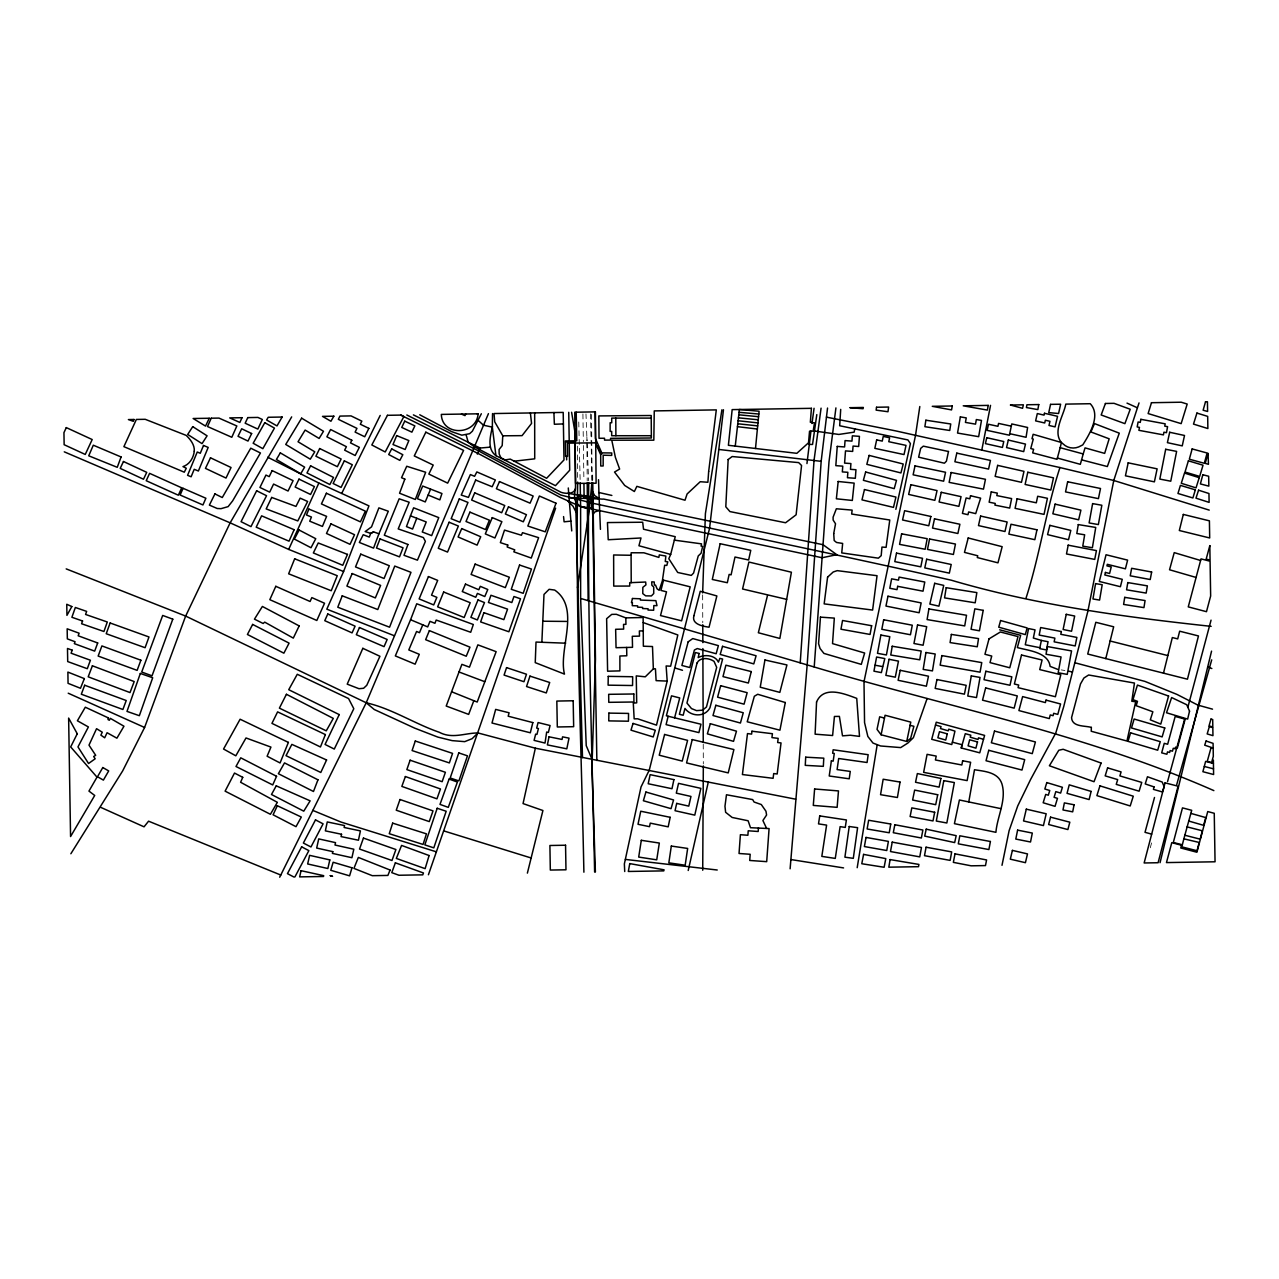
<?xml version="1.0" encoding="UTF-8"?>
<svg xmlns="http://www.w3.org/2000/svg" width="1279" height="1279" viewBox="0 0 1279 1279"><rect width="100%" height="100%" fill="white"/><g stroke="black" fill="none" stroke-linecap="round" stroke-linejoin="round"><path stroke-width="0.75" stroke-dasharray="5 3.75" d="M592.113 480.664L591.537 413.884M1150.301 847.785L1151.771 842.11M1061.234 669.908L1064.879 670.484M586.869 436.874L587.029 440.855L585.974 413.948M587.109 442.854L588.628 480.664M590.482 413.932L592.017 480.84M578.763 421.99L580.154 480.968M592.657 475.005L592.737 480.92M582.92 413.948L583.336 441.655M583.384 445.492L583.895 480.041M586.917 442.87L587.205 480.824M577.405 446.147L577.644 480.105M702.651 594.895L702.763 622.729M703.242 744.042L703.322 763.931"/><path stroke-width="1.5" d="M577.66 482.103C575.47 611.298 581.21 740.269 583.832 869.416L583.895 872.198M643.417 630.867L639.372 630.963L639.484 636.127L632.29 636.287L632.529 647.318L626.646 647.462L626.79 655.775L619.883 656.015L619.899 670.883L607.605 671.203L606.63 618.7L611.73 614.384L616.334 614.304L625.815 617.885L643.129 617.501L643.353 646.215L652.498 646.534L653.345 668.869L645.271 676.815L636.255 675.888L636.702 702.842L633.297 703.146L634.16 718.846L637.693 718.798L656.511 725.145L667.19 681.099L666.135 665.959L670.628 666.199L677.822 634.96L643.241 622.585M594.623 872.022C591.857 742.236 587.317 612.449 588.708 482.647M702.715 870.248L703.322 765.913M492.543 413.565L492.335 427.154L495.948 455.676L555.47 485.668L569.699 470.24L568.739 412.318M631.091 555.278L631.155 552.768L643.913 552.8L658.861 557.42L659.309 554.91L665.831 556.045L665.288 561.481L667.798 561.849L666.823 565.414L664.648 565.238L662.362 580.858L659.181 590.29L657.086 588.836L655.519 585.079L654.384 585.095L654.224 581.977L651.746 581.849L651.874 585.254L653.713 587.029L653.729 593.52L651.395 595.934L645.703 595.854L642.777 593.616L642.841 587.333L645.943 584.903L645.655 582.025L629.716 582.696L629.716 586.054L613.728 586.102L613.632 554.974L631.091 555.278L631.218 582.68M541.88 641.962L543.991 594.431L549.107 589.315L554.702 590.067C580.986 608.244 558.188 649.092 564.471 674.097L535.246 662.634L536.013 642.058L565.67 643.193M502.775 435.803L502.199 445.588L499.082 449.553L499.162 453.933L500.936 457.802L505.141 459.928L510.273 459.113L546.629 478.282L563.991 459.944L563.208 412.414L494.014 413.549L494.701 421.798L502.775 435.803L522.072 435.643L531.552 423.429L530.385 412.941M840.703 409.392L839.679 425.747L907.93 439.944L910.424 443.605L895.86 509.346M1213.867 790.614C1085.711 734.098 947.819 706.983 814.227 666.998L800.222 662.842L814.036 460.408L821.07 408.161M827.545 408.049L821.166 461.335L807.177 664.904L790.118 868.793M758.447 827.817L758.175 831.494L748.215 830.79L747.895 835.251L740.397 834.707L739.038 853.493L750.181 854.276L749.734 860.463L766.697 861.662L769.079 828.568L750.501 827.705L748.119 820.766L732.148 817.457L725.625 812.293L724.969 806.266L726.472 794.755L752.692 799.583L754.066 802.013L761.293 804.539L765.961 811.238L766.585 815.011L762.892 820.526L766.601 828.392M814.211 666.998L829 461.799L835.922 407.905M755.505 448.481L759.087 411.214L739.39 409.52L735.249 446.099M591.921 482.551L589.395 508.962L577.484 587.748M806.953 463.574L810.934 431.103M624.728 871.527L624.36 863.917L641.035 786.937L649.284 770.086L709.541 528.467L723.466 409.76M1039.875 647.702L1039.763 648.645L1046.446 649.956L1048.061 641.738L1041.362 640.427L1039.875 647.702L1025.278 644.76L1028.588 628.565L1035.031 629.876L1033.352 638.029L1041.362 640.427M816.801 414.62L812.549 444.452L809.095 444.421M492.447 426.291C490.608 435.835 486.516 448.657 495.948 455.676M811.973 423.493L814.068 408.273M919.809 406.53L915.524 435.356L863.996 681.739L864.556 722.619L867.849 736.464L872.981 743.051L880.576 745.977L900.704 747.591L907.882 743.035L913.382 737.663L927.099 698.59M721.916 409.792L705.4 513.63L702.651 592.896M857.202 867.69L877.202 744.682M981.76 450.24L990.538 405.363M1011.369 426.195L998.563 423.413L997.94 426.307L988.491 424.26L987.148 430.383L1009.403 435.212L1011.769 423.941L1027.597 427.474L1026.062 437.29L1009.723 433.693M854.756 428.817L854.164 432.142L838.8 434.444L814.355 430.991M968.763 801.949L974.502 769.734C984.702 771.397 997.972 772.1 1001.889 783.755C1006.765 799.775 997.252 816.322 995.909 832.325L954.422 823.66L959.41 799.983L1000.897 808.648M875.06 665.192L873.941 671.171L881.375 672.61L884.812 658.573L876.611 657.022L875.06 665.192L882.558 666.599M881.103 734.785L885.068 715.249L910.776 722.123L906.731 741.452L881.103 734.785L877.026 729.366L879.68 716.8L884.317 718.031M1002.001 865.307L1009.115 830.663L1017.716 805.962L1030.634 779.407L1055.783 732.979L1063.68 706.759L1087.917 611.042L1113.769 480.472L1139.029 402.917M708.326 781.933L688.214 870.487M952.391 742.188L954.949 731.124L948.746 729.19L948.235 730.837L940.449 728.534L941.04 726.584L935.509 725.033L936.26 722.203L984.606 735.409L979.746 752.835L961.248 747.975L962.112 744.746L952.391 742.188L951.768 744.554L931.72 739.31L935.509 725.033M795.618 799.183L535.357 748.199L523.047 803.58L542.92 810.518L527.38 873.125M1060.179 447.698L1061.394 442.502C1052.425 431.535 1063.68 415.531 1065.807 404.116L1090.236 403.716C1101.171 415.195 1089.66 434.013 1082.769 444.9L1078.581 446.979A14.565 14.565 0 0 1 1065.263 445.684L1061.394 442.502L1033.16 434.3L1031.993 438.713L1033.288 439.065L1030.762 448.545L1033.624 449.313L1032.665 452.878L1057.046 459.305L1060.179 447.698L1083.201 453.949L1085.056 447.874L1104.656 453.39L1109.165 438.809L1090.859 431.95L1094.504 423.589L1119.285 433.165L1107.342 466.547L1081.586 459.848L1080.307 464.325L1057.381 458.058M1211.565 651.123L1160.053 862.701M1182.34 844.779L1181.844 846.874L1197.032 850.743L1199.206 842.461L1183.858 838.832L1182.34 844.779L1173.323 842.477L1182.483 807.88L1191.708 810.31L1183.858 838.832M1105.775 658.589L1113.673 626.79L1095.815 622.297L1087.726 654.033L1187.456 679.197L1198.471 635.951L1179.67 631.202L1177.703 638.892L1172.331 637.55L1163.49 673.154M668.15 716.272L666.087 724.633L698.91 732.611L700.972 724.234L666.375 715.808L671.507 695.84L679.725 697.934L674.577 717.903M767.464 595.598L758.351 632.753L779.854 638.461L791.397 572.225L748.918 562.041L742.571 588.995L786.665 599.355M674.353 540.138L675.248 536.684L643.529 529.218L642.682 522.232L607.445 522.567L608.212 539.738L641.003 537.979L638.94 545.749L670.676 554.415L674.353 540.138L701.547 543.863L701.052 546.085L702.651 546.373L701.068 553.247L698.254 555.933L693.586 573.056L691.299 575.406L677.71 572.48L668.805 558.715L670.676 554.415M1212.428 763.163L1213.371 760.126L1213.611 774.53L1202.884 771.701L1205.633 761.405L1213.419 763.419M1211.053 620.139L1187.871 707.223M1196.089 577.453L1188.255 606.885L1206.481 611.682L1210.653 595.998L1210.078 561.257L1201.029 558.875L1196.089 577.453L1169.534 569.763L1174.234 552.624L1200.597 560.49M1154.505 797.472L1145.009 832.325L1151.676 834.132M1167.567 781.565L1184.754 718.654M1081.586 459.848L1083.201 453.949M1209.231 510.113L1113.769 480.472L1059.939 467.554C1045.918 510.449 1039.827 555.406 1025.966 598.284M1176.728 784.571L1211.709 659.868M961.248 747.975L965.293 733.682L970.809 735.217L970.217 737.168L978.019 739.47L978.515 737.839L983.519 739.326M428.417 874.756L555.614 508.163M70.857 853.748L122.688 770.869L144.591 727.479L185.647 616.078L230.14 522.839L291.676 416.89M451.583 691.747L461.895 664.345L469.473 667.158L477.866 644.856L496.14 651.666L477.195 702.043L451.583 691.747L446.211 706.04L468.658 714.401L473.79 700.78M410.479 515.821L406.466 526.596L412.589 529.058L416.73 518.267L410.479 515.821L413.629 507.811L438.761 517.627L431.662 535.629L422.262 531.968L426.227 521.96L416.73 518.267M378.936 533.759L373.548 548.115L359.351 542.456L363.22 534.718L369.279 537.1L370.702 533.375L373.564 531.904L378.936 533.759L388.304 511.232L378.888 507.875L371.549 526.852L365.186 531.552L370.798 533.407L373.564 531.904M410.575 619.739L416.714 603.784L473.326 624.504L470.704 632.274L436.187 620.043L434.94 623.289L430 621.338L427.698 626.918L410.575 619.739L395.339 655.919L415.131 664.169L419.288 654.304L408.8 649.94L416.57 631.474L419.48 632.689L422.789 624.823M394.444 635.791L326.816 609.172L343.587 571.521L368.944 505.876L318.855 483.046L267.727 457.211M596.861 760.509L592.737 515.069L594.719 512L598.78 510.593M430.543 489.281L425.252 501.928L417.402 498.682L422.694 486.036L441.942 493.518L439.848 499.881L428.129 495.053M279.701 877.218L366.21 702.779L488.434 413.645M419.736 414.78L451.711 431.662L461.815 435.18L469.617 433.709L472.367 431.215L481.336 413.757M571.601 412.27L575.102 432.941L575.518 487.523C575.214 494.589 565.702 493.87 560.985 492.271L474.093 446.659L468.162 442.23L413.389 414.876M465.716 414.012L465.012 415.627L461.447 414.092M478.09 414.284C475.916 435.499 442.086 436.491 441.319 414.412L478.314 413.804L477.003 413.82M64.27 451.839L230.14 522.839L288.686 549.41L318.855 483.046M490.385 447.138L480.089 448.034L477.307 454.077M341.685 493.454L380.199 415.419M535.357 748.199L477.93 732.947L472.143 738.67L464.709 741.644L452.174 740.637L437.898 737.12L414.78 728.183L374.235 709.493L366.21 702.779L185.647 616.078L66.188 568.883M906.731 741.452L910.632 738.367L913.877 726.312L909.929 725.273M568.292 487.97L570.898 521.129L564.103 521.816L563.559 516.588M514.222 461.191L534.718 458.825L534.67 412.877M563.399 423.909L554.367 424.26L553.903 412.557M626.646 647.462L616.046 647.702L615.647 629.284L623.656 629.108L623.544 624.392L625.943 624.344L625.815 617.885M566.389 441.926L574.974 441.735L574.783 412.222L595.406 411.87L596.11 483.222L575.566 483.414L574.974 441.735M653.345 668.869L655.44 668.837L656.111 680.636L667.19 681.099M651.363 435.723L611.682 435.723L611.682 431.407L610.131 431.391L610.147 422.757L611.714 422.773L611.73 418.089L651.219 418.105L651.379 437.994L610.547 438.313L610.563 440.072L604.535 440.12L604.535 438.249L599.02 438.281L598.844 415.915L651.203 415.515L651.219 418.105M542.792 621.226L566.501 621.434M569.059 497.771L599.18 498.954L600.443 529.362M477.93 732.947C464.916 733.011 452.222 739.214 439.273 732.275C414.444 723.722 391.87 708.598 366.21 702.779M400.775 415.083L480.456 454.684L560.01 497.291L580.554 506.596L822.093 557.74L836.802 554.702L823.021 544.71L603.688 499.082C595.838 499.961 580.026 490.496 575.614 499.497L582.489 757.696M739.07 412.334L758.831 414.028M738.798 414.796L758.575 416.698M738.447 417.833L758.271 419.8M717.231 870.008L625.383 859.424M737.775 423.765L757.68 425.891M738.111 420.759L757.983 422.901M719.549 449.537L821.166 461.335M737.455 426.674L757.392 429.025M1211.149 626.358C1123.554 616.91 1036.166 605.191 951.384 580.234C832.053 553.199 712.147 528.962 592.529 503.207L560.746 495.005L478.73 451.007L406.818 414.988M567.924 493.358L588.692 496.652M791.109 859.584L843.564 867.913M580.202 482.934L580.602 506.612L590.306 508.083L591.729 507.475L592.529 503.207L592.065 482.822M826.426 417.13L895.332 430.815L1059.939 467.554M1068.988 671.235L1072.394 671.971M492.335 427.138L483.414 425.188L478.41 420.599M598.524 479.705L598.924 492.527L611.858 495.437M581.306 495.485L591.681 498.874L592.737 515.069M1074.776 662.73L1144.929 681.403L1177 694.433L1197.863 705.097L1212.524 709.158M1110.044 640.987L1167.727 655.551M1187.104 826.889L1202.356 830.79L1200.198 839.168L1184.818 835.235M1204.322 766.473L1213.515 768.839M999.666 629.812L1020.658 635.327L1017.365 647.574C1028.012 650.531 1048.428 652.178 1050.107 666.375L1057.589 669.317M589.427 508.61C577.548 507.395 572.097 501.528 575.534 488.802M1190.893 813.396L1205.761 817.585L1203.587 825.323L1188.751 821.054M800.222 662.842L580.634 598.444L580.602 506.612M674.688 667.894L682.474 670.292M443.653 830.87L531.249 858.017M436.379 851.83L340.933 822.029L312.779 810.39M1207.664 667.014L1211.852 668.517M458.905 671.939L484.709 681.675M288.686 549.41L343.587 571.521M280.788 875.044L148.572 821.182L144.047 826.826L100.785 807.385M598.812 498.25L594.623 495.549L592.241 491.072M144.591 727.479L68.219 693.202M1127.007 403.109L1137.095 407.665M480.089 448.034L468.162 442.23L466.18 434.988M567.572 500.713L573.072 506.292L575.966 511.952M597.661 446.211L601.817 454.109M592.177 759.646L586.23 745.657L580.634 598.444M570.898 521.129L571.729 530.929M598.924 492.527L599.18 498.954M576.189 412.19L576.781 440.807L565.366 440.951L565.622 456.347L567.62 456.315L567.444 443.142L595.343 442.854L600.682 454.7L600.746 466.004L603.16 465.972L603.176 455.212L611.714 455.42L611.746 452.974L601.754 452.862L595.422 438.409L595.135 411.886M592.769 482.886L595.47 659.117L591.953 766.952L595.39 872.006M566.597 456.411L566.645 459.88M583.943 483.702L584.119 498.362M587.221 482.822L588.132 600.682M702.763 624.728L702.842 642.618M702.858 648.581L703.242 742.044M615.791 418.089L615.886 435.723M608.244 676.367L608.101 685.16L632.545 685.528L632.689 676.735L608.244 676.367M608.884 713.106L608.756 720.892L628.437 721.212L628.549 713.426L608.884 713.106M1091.355 727.399L1091.227 731.252L1126.943 741.037L1135.688 701.723L1131.803 701.244L1134.457 683.05L1088.637 674.992L1083.905 678.014L1080.499 683.945L1071.562 717.647C1072.09 727.191 1084.88 725.497 1091.355 727.399M632.466 598.492L631.442 602.553L632.386 602.585L632.274 605.67L637.645 605.862L637.597 607.173L642.634 607.365L642.602 608.548L648.085 608.74L648.037 610.051L653.649 610.259L653.825 605.559L656.99 605.67L655.871 600.65L640.395 600.091L640.459 598.78L632.466 598.492M816.562 701.979L815.107 734.178L832.613 735.521L834.436 716.464L839.392 716.384L842.509 735.857L850.423 735.233L859.504 736.4L856.738 698.366C844.412 693.81 823.772 685.192 816.562 701.979M728.151 459.545L725.801 506.788L729.941 511.584L785.578 522.759L796.114 514.798L801.565 465.492L798.672 462.598L732.164 456.539L728.151 459.545M805.706 757.184L805.258 765.354L823.324 766.345L823.788 758.159L805.706 757.184M820.447 617.133L818.576 643.689L820.063 648.517L823.948 653.425L861.295 664.377L864.652 653.025L832.533 643.609L834.324 618.109L820.447 617.133M708.662 471.567L707.879 482.263L700.221 481.719L687.111 493.966L685 500.233L636.862 486.356L634.368 491.52L624.696 485.46L614.528 472.063L619.628 469.041L615.391 457.37L611.778 440.2L653.825 440.184L654.256 410.911L716.304 409.888L708.662 471.567M837.249 446.403L835.826 465.652L842.765 466.164L842.333 471.903L847.849 472.303L847.449 477.722L855.331 478.282L855.955 469.729L850.487 469.329L850.919 463.574L844.588 463.11L845.499 450.895L852.661 451.423L853.061 446.067L858.673 446.483L859.424 436.347L852.358 435.835L851.974 441.111L845.051 440.6L844.588 446.947L837.249 446.403M811.414 408.321L810.342 422.246L814.483 422.901L813.172 431.119L809.543 431.183L808.52 442.774L796.833 453.326L728.39 445.3L732.164 409.616L811.414 408.321M833.716 533.599L834.18 540.537L836.546 542.472L842.653 543.431L841.742 552.912L878.385 558.172L881.199 555.646L881.95 547.076L886.091 547.348L889.768 520.009L851.67 514.046L852.134 510.113L836.354 508.77L833.093 517.196L833.141 520.057L835.523 523.766L833.716 533.599M814.611 788.983L813.284 805.418L837.137 807.337L838.48 790.918L814.611 788.983M838.177 481.48L836.37 498.794L852.326 500.457L854.148 483.126L838.177 481.48M850.103 407.681L863.069 408.72L863.341 407.457L850.103 407.681M751.972 731.22L751.62 734.098L747.496 733.586L742.412 774.546L773.108 778.303L773.699 773.571L777.184 773.987L781.037 742.939L777.648 742.523L778.176 738.367L771.94 737.599L772.42 733.714L751.972 731.22M827.593 577.133L824.156 603.88L872.614 610.067L877.042 575.71L837.233 570.642L833.221 571.985L827.593 577.133M693.937 615.647C691.299 624.328 703.034 626.294 709.046 627.206L716.864 595.95L700.268 591.282L693.937 615.647M876.531 407.25L876.131 410.127L887.978 411.742L888.617 407.042L876.531 407.25M849.224 826.506L844.907 857.17L853.301 858.337L857.601 827.673L849.224 826.506M831.366 760.877L829.224 776.001L849.224 778.799L850.263 771.429L837.106 769.59L838.672 758.511L867.066 762.508L868.169 754.706L833.157 749.782L832.661 753.235L834.276 753.459L833.189 761.133L831.366 760.877M671.315 846.058L668.837 862.845L685.176 865.228L687.654 848.441L671.315 846.058M819.727 815.906L818.512 823.884L826.602 825.115L821.821 856.386L835.267 858.417L840.127 826.634L845.259 827.417L846.394 819.951L819.727 815.906M925.868 420.215L924.877 426.69L949.753 430.479L950.745 423.988L925.868 420.215M641.291 840.303L638.701 857.074L656.735 859.84L659.324 843.053L641.291 840.303M951.352 634.416L950.073 642.586L977.252 646.774L978.531 638.589L951.352 634.416M1124.721 597.357L1123.601 604.423L1143.954 607.621L1145.073 600.554L1124.721 597.357M946.204 587.701L944.557 597.885L975.19 602.809L976.852 592.609L946.204 587.701M925.932 652.498L923.182 669.413L932.455 670.899L935.205 654.001L925.932 652.498M1078.277 524.582L1076.806 533.519L1084.656 534.798L1082.769 546.165L1092.394 547.732L1095.735 527.444L1078.277 524.582M892.214 646.247L890.76 655.024L919.729 659.804L921.184 651.043L892.214 646.247M900.032 782.061L897.41 797.504L880.544 794.691L883.165 779.231L900.032 782.061M928.906 608.932L927.099 619.58L964.718 625.911L966.524 615.263L928.906 608.932M890.104 859.584L888.825 867.178L918.514 866.682L918.898 864.428L890.104 859.584M1046.478 651.698L1046.046 654.24L1061.058 656.958L1058.165 672.754L1067.246 674.401L1071.546 650.931L1047.485 646.582L1046.478 651.698M1095.575 583.608L1092.969 598.972L1099.588 600.091L1102.194 584.727L1095.575 583.608M1127.806 582.584L1126.575 589.811L1146.16 593.088L1147.375 585.862L1127.806 582.584M764.938 659.996L760.238 687.207L779.838 692.387L786.937 664.952L764.938 659.996M890.744 824.028L889.225 832.773L867.13 828.984L868.633 820.255L890.744 824.028M960.353 416.874L957.539 433.053L978.659 436.683L981.489 420.423L976.341 419.544L975.525 424.148L965.437 422.406L966.237 417.897L960.353 416.874M971.289 675.904L967.771 696.048L976.501 697.567L980.034 677.422L971.289 675.904M941.856 655.583L940.161 665.16L980.066 672.178L981.76 662.618L941.856 655.583M866.027 837.425L864.396 846.554L886.763 850.519L888.393 841.39L866.027 837.425M988.219 405.395L987.388 410.095L963.231 405.811L988.219 405.395M871.639 625.719L870.056 634.448L840.958 629.22L842.541 620.491L871.639 625.719M1038.772 404.564L1037.845 409.6L1026.413 407.553L1026.925 404.756L1038.772 404.564M1092.618 503.606L1089.116 522.935L1098.357 524.582L1101.843 505.253L1092.618 503.606M629.764 863.597L628.325 871.463L663.769 870.887L664.073 869.816L629.764 863.597M892.214 842.142L890.488 851.542L919.745 856.882L921.472 847.481L892.214 842.142M926.06 847.21L924.493 855.683L950.121 860.383L951.688 851.91L926.06 847.21M983.199 610.355L979.41 630.803L971.049 629.268L974.838 608.82L983.199 610.355M880.879 635.055L877.49 653.329L886.411 654.96L889.8 636.686L880.879 635.055M943.806 780.622L936.308 821.054L946.844 822.989L954.342 782.556L943.806 780.622M1140.836 419.32L1140.276 422.39L1138.102 421.99L1137.175 426.946L1139.445 427.378L1138.886 430.32L1163.426 434.876L1163.922 432.206L1166.464 432.67L1167.583 426.674L1164.753 426.147L1165.185 423.829L1140.836 419.32M952.279 405.987L951.544 409.904L932.263 406.322L952.279 405.987M990.41 841.502L988.891 849.56L958.291 843.82L959.81 835.779L990.41 841.502M1151.644 572.017L1150.221 579.531L1130.236 575.806L1131.643 568.292L1151.644 572.017M894.82 824.731L893.302 832.709L921.36 838.001L922.878 830.039L894.82 824.731M962.639 760.765L961.84 764.986L935.429 759.982L936.196 756.081L927.083 754.338L923.63 772.372L967.132 780.606L970.633 762.284L962.639 760.765M897.666 586.326L897.027 589.651L889.8 588.26L891.623 578.827L898.497 580.138L899.089 577.101L924.781 582.025L923.022 591.186L897.666 586.326M863.581 854.388L861.79 863.741L884.125 867.258L885.787 858.609L863.581 854.388M883.661 619.771L881.823 629.3L910.44 634.752L912.279 625.207L883.661 619.771M901.599 533.823L899.569 544.374L925.165 549.251L927.195 538.699L901.599 533.823M917.539 624.951L913.957 643.497L923.118 645.24L926.699 626.694L917.539 624.951M934.677 812.261L932.999 820.926L910.12 816.546L911.799 807.88L934.677 812.261M1068.189 545.174L1066.494 553.967L1094.728 559.403L1096.439 550.609L1068.189 545.174M785.306 702.523L779.934 730.197L747.224 721.788L754.338 696.272L757.712 694.273L785.306 702.523M954.997 853.86L953.351 862.366L971.161 865.819L985.485 865.579L986.573 859.952L954.997 853.86M1061.346 631.554L1060.803 634.304L1076.87 637.422L1075.191 645.927L1054.152 641.834L1054.871 638.125L1039.188 635.071L1040.658 627.541L1061.346 631.554M929.545 538.987L927.499 549.426L953.399 554.478L955.445 544.039L929.545 538.987M1074.072 804.779L1072.681 811.845L1062.977 809.959L1064.368 802.892L1074.072 804.779M1165.681 449.281L1159.829 479.081L1170.765 481.208L1176.616 451.391L1165.681 449.281M889.033 659.277L885.851 675.344L895.3 677.183L898.466 661.131L889.033 659.277M951.112 472.511L949.146 482.375L983.487 489.138L985.454 479.289L951.112 472.511M936.947 679.549L935.173 688.406L964.414 694.161L966.173 685.32L936.947 679.549M1017.604 830.135L1015.798 839.072L1030.522 841.998L1032.313 833.061L1017.604 830.135M887.978 596.222L885.963 606.07L919.137 612.753L921.152 602.921L887.978 596.222M896.515 553.104L894.788 561.625L920.8 566.837L922.527 558.315L896.515 553.104M991.241 491.887L989.147 502.183L995.254 503.43L994.902 505.109L1009.691 508.083L1011.625 498.586L996.805 495.581L997.3 493.102L991.241 491.887M937.715 794.739L935.7 804.683L912.614 800.03L914.645 790.086L937.715 794.739M549.043 736.816L547.38 744.89L566.805 748.839L569.011 738.143L562.568 736.848L562.041 739.454L549.043 736.816M1066.238 614.32L1063.121 629.508L1071.562 631.234L1074.68 616.03L1066.238 614.32M1067.645 481.767L1065.535 491.903L1098.421 498.634L1100.516 488.498L1067.645 481.767M341.541 834.26L341.061 836.594L358.44 840.223L360.422 830.902L344.131 827.481L344.531 825.563L327.264 821.933L325.362 830.87L341.541 834.26M670.18 817.313L668.182 826.842L650.26 823.132L649.508 826.666L638.013 824.284L640.747 811.222L670.18 817.313M940.928 778.447L939.106 787.129L915.54 782.252L917.363 773.571L940.928 778.447M194.28 451.183C193.529 457.802 189.58 464.485 182.993 466.611L186.27 468.242L184.288 472.191L123.887 446.659L136.357 419.448L145.214 419.304L186.222 435.404C190.459 439.48 194.792 444.98 194.28 451.183M673.905 779.63L671.987 788.727L648.197 783.739L650.132 774.658L673.905 779.63M900.208 670.308L898.114 680.284L926.38 686.199L928.474 676.207L900.208 670.308M1017.093 498.794L1015.078 508.339L1044.032 514.382L1047.421 498.298L1037.685 496.268L1036.31 502.807L1017.093 498.794M1128.174 462.838L1125.44 475.82L1154.393 481.847L1157.127 468.849L1128.174 462.838M914.997 465.892L913.126 474.813L943.646 481.192L945.549 472.271L914.997 465.892M876.659 439.896L874.836 448.353L904.029 454.573L906.012 445.38L888.777 441.703L889.624 437.77L883.261 436.411L882.254 441.095L876.659 439.896M948.49 451.503L946.428 461.159L944.43 463.206L918.626 457.179L920.688 448.385L923.326 446.147L948.49 451.503M934.501 518.826L932.519 528.067L957.891 533.503L959.889 524.262L934.501 518.826M926.651 559.243L924.781 567.908L949.338 573.136L951.208 564.487L926.651 559.243M1036.965 529.81L1034.839 539.674L1008.843 534.11L1010.986 524.246L1036.965 529.81M985.853 671.251L984.031 679.693L1009.994 685.272L1011.833 676.831L985.853 671.251M720.157 543.719L712.307 579.467L727.319 582.728L729.142 574.431L731.092 574.847L734.993 557.02L748.631 559.994L750.757 550.354L720.157 543.719M926.22 829.176L924.701 836.098L954.662 842.589L956.18 835.667L926.22 829.176M1027.788 472.255L1025.119 484.453L1050.81 490.049L1053.48 477.834L1027.788 472.255M1050.555 404.372L1048.748 412.621L1058.58 413.517L1060.627 404.212L1050.555 404.372M1169.677 432.27L1167.407 442.662L1182.244 445.875L1184.514 435.484L1169.677 432.27M332.796 851.638L332.396 853.381L351.917 857.713L353.819 849.224L335.002 845.035L335.53 842.637L318.727 838.896L316.68 848.057L332.796 851.638M956.804 453.118L954.885 461.751L988.555 469.089L990.458 460.44L956.804 453.118M301.029 870.679L299.654 876.882L323.507 876.483L323.683 875.667L301.029 870.679M930.856 516.476L928.778 525.765L902.558 519.977L904.621 510.689L930.856 516.476M941.248 492.303L939.09 501.976L958.898 506.356L961.057 496.652L941.248 492.303M676.687 803.404L675.04 810.71L694.785 815.139L700.86 788.36L678.525 783.356L676.303 793.14L690.964 796.433L688.773 806.122L676.687 803.404M986.749 437.706L985.406 443.621L1002.432 447.426L1003.759 441.527L986.749 437.706M980.625 516.061L978.483 525.589L1004.974 531.52L1007.133 522.008L980.625 516.061M329.822 859.904L327.856 868.521L307.663 863.964L309.63 855.347L329.822 859.904M910.872 484.693L908.65 494.429L934.837 500.329L937.043 490.592L910.872 484.693M997.652 465.38L995.142 476.38L1021.473 482.327L1023.983 471.343L997.652 465.38M699.117 653.473L698.174 657.614C704.441 654.129 715.185 654.976 718.414 662.138L719.837 658.365L722.603 659.037L709.957 707.751C704.953 717.551 690.964 716.72 684.968 708.438L683.178 715.233L679.389 714.306L695.408 652.514L699.117 653.473M1044.463 413.277L1044.048 415.115L1037.317 413.565L1035.622 420.887L1044.703 422.981L1045.359 420.247L1049.963 421.319L1048.988 425.475L1055.079 426.882L1057.557 416.314L1044.463 413.277M1154.01 786.889L1153.434 789.383L1162.371 791.941L1164.178 786.729L1162.211 782.045L1147.455 776.753L1145.233 783.931L1154.01 786.889M934.677 583.304L929.849 604.072L938.93 606.166L943.742 585.398L934.677 583.304M1010.49 405.027L1022.56 408.305L1023.376 404.819L1010.49 405.027M1026.302 809.159L1023.536 820.958L1043.424 825.579L1046.19 813.78L1026.302 809.159M1055.111 504.134L1052.841 513.79L1078.629 519.818L1080.899 510.161L1055.111 504.134M1012.392 850.391L1010.314 859.168L1025.422 862.685L1027.501 853.908L1012.392 850.391M970.537 495.756L969.802 498.826L966.125 497.947L962.416 513.391L967.979 514.718L968.635 511.952L975.701 513.63L980.641 498.155L970.537 495.756M1008.316 440.056L1006.541 447.57L1023.696 451.615L1025.486 444.085L1008.316 440.056M1189.534 711.172L1187.647 719.102L1166.512 712.771L1171.628 697.551L1186.736 704.745L1189.534 711.172M692.227 739.566L686.567 762.923L728.231 772.9L733.89 749.542L692.227 739.566M864.476 489.553L861.982 499.865L893.461 507.379L895.939 497.067L864.476 489.553M532.831 722.587L530.321 732.787L491.999 723.019L495.66 709.397L509.106 712.803L508.179 716.208L532.831 722.587M1049.851 525.349L1047.581 534.622L1068.509 539.706L1070.795 530.417L1049.851 525.349M1021.505 655.008L1014.375 684.009L1018.708 685.064L1018.068 687.654L1055.399 696.719L1060.803 674.72L1039.715 669.588L1042.081 660.012L1021.505 655.008M1091.115 791.413L1089.116 799.567L1067.038 793.348L1069.244 784.842L1091.115 791.413M535.597 734.37L534.094 740.381L545.014 743.067L546.677 732.036L548.355 732.451L550.082 725.529L538.091 722.555L536.684 728.103L538.427 728.534L536.972 734.338L535.597 734.37M1183.315 514.43L1179.318 530.513L1209.694 537.963L1209.406 520.841L1183.315 514.43M1105.44 572.432L1104.816 574.974L1122.259 579.323L1120.404 586.709L1099.316 581.465L1106.047 554.75L1127.614 560.122L1125.408 568.835L1107.326 564.327L1106.927 565.878L1111.243 566.965L1109.596 573.472L1105.44 572.432M663.513 580.17L660.939 590.418L666.519 591.825L660.524 615.567L681.611 620.827L690.18 586.837L663.513 580.17M697.071 662.954L686.951 703.066L691.491 708.582L696.559 710.628L702.635 710.165L706.456 706.983L716.688 667.35L714.066 661.403C709.333 657.982 700.268 656.735 697.071 662.954M751.269 671.587L748.359 683.034L722.987 676.607L725.896 665.192L751.269 671.587M869.112 455.404L866.826 464.341L900.928 472.942L903.214 464.005L869.112 455.404M947.291 733.842L945.709 740.061L937.875 737.759L939.457 731.7L947.291 733.842M985.645 687.926L982.528 700.173L1014.167 708.15L1017.285 695.92L985.645 687.926M977.508 741.932L975.909 748.151L968.091 745.849L969.674 739.79L977.508 741.932M108.427 717.951L108.028 719.549L109.339 720.253L110.33 718.35L123.967 726.232L116.901 738.191L107.084 732.723L104.686 737.807L100.881 735.137L102.272 732.212L96.564 728.694L88.986 745.145L95.685 755.313L93.671 756.497L95.174 758.783L88.555 763.515L77.971 746.92L88.395 726.952L77.395 720.78L85.309 707.207L108.427 717.951M968.203 537.979L964.478 552.384L977.748 555.773L977.284 557.548L997.972 562.84L1002.16 546.693L968.203 537.979M664.6 734.466L659.229 755.202L682.219 761.101L687.59 740.381L664.6 734.466M988.763 750.309L986.029 760.733L1021.985 770.054L1024.703 759.646L988.763 750.309M1165.073 782.844L1144.145 862.973L1158.103 862.733L1178.071 786.201L1165.073 782.844M989.003 638.876L984.942 654.272L991.737 656.047L990.01 662.602L1009.77 667.782L1018.004 636.59L1000.386 631.986L989.003 638.876M1050.555 817.153L1048.62 824.523L1067.885 829.559L1069.82 822.189L1050.555 817.153M1202.82 474.733L1200.389 483.926L1208.831 486.132L1208.671 476.252L1202.82 474.733M688.166 641.834L681.883 665.464L689.765 667.526L694.385 650.036L697.263 648.549L716.144 653.745L718.398 645.639L692.754 638.573L688.166 641.834M1046.03 700.125L1045.375 702.587L1022.624 696.591L1018.899 710.564L1049.292 718.59L1050.267 714.945L1053.081 715.68L1053.704 713.314L1057.797 714.401L1060.579 703.978L1046.03 700.125M1181.476 845.243L1180.757 847.977L1196.904 852.246L1207.744 811.557L1214.251 813.3L1215.05 861.79L1166.464 862.59L1171.788 842.669L1181.476 845.243M720.669 685.688L717.599 697.167L744.074 704.169L747.16 692.69L720.669 685.688M994.502 731.06L991.353 742.763L1032.265 753.635L1035.414 741.964L994.502 731.06M1175.513 747.368L1175.145 748.775L1173.259 748.279L1172.475 751.173L1170.141 750.549L1169.63 752.468L1167.503 751.892L1166.88 754.242L1161.684 752.851L1164.258 743.339L1167.663 744.25L1175.177 716.464L1185.169 719.134L1177.383 747.879L1175.513 747.368M1209.822 545.621L1206.177 559.067L1210.062 560.106L1209.822 545.621M865.643 471.999L863.389 480.312L894.229 488.658L896.499 480.344L865.643 471.999M715.824 705.289L712.995 715.537L740.429 723.035L743.259 712.771L715.824 705.289M1192.156 448.929L1189.326 459.193L1204.306 463.286L1207.136 453.022L1192.156 448.929M1168.574 696.032L1160.772 724.106L1150.301 719.837L1152.859 711.779L1136.2 705.704L1137.463 701.34L1132.97 699.629L1137.431 685.08L1168.574 696.032M1211.021 747.831L1207.264 761.341L1211.597 762.524L1213.307 756.337L1213.179 748.423L1211.021 747.831M1000.594 620.523L998.739 627.19L1025.294 634.608L1027.165 627.941L1000.594 620.523M722.523 646.327L720.205 654.432L753.779 663.897L756.097 655.775L722.523 646.327M1205.505 401.814L1203.123 410.223L1207.6 411.47L1207.44 401.782L1205.505 401.814M1208.031 453.437L1205.202 463.366L1208.463 464.293L1208.031 453.437M645.911 792.037L643.385 800.75L671.043 808.664L673.569 799.951L645.911 792.037M710.309 723.69L707.367 733.858L733.538 741.34L736.48 731.172L710.309 723.69M1210.989 719.07L1209.023 725.848L1212.812 726.936L1212.7 719.565L1210.989 719.07M1164.769 727.975L1162.147 736.896L1131.499 727.959L1134.137 719.022L1164.769 727.975M351.981 867.801L349.583 875.843L330.765 870.28L333.148 862.254L351.981 867.801M1209.342 726.664L1207.168 733.938L1212.956 735.649L1212.828 727.687L1209.342 726.664M1188.383 460.824L1185.009 472.047L1199.67 476.412L1203.027 465.204L1188.383 460.824M1107.598 767.88L1105.184 775.873L1117.686 779.598L1116.247 784.379L1139.109 791.189L1141.747 782.428L1119.892 775.905L1121.091 771.908L1107.598 767.88M1195.337 489.857L1192.891 497.963L1177.959 493.486L1180.421 485.38L1195.337 489.857M1130.588 732.835L1128.014 741.356L1157.687 750.213L1160.245 741.676L1130.588 732.835M429.104 855.539L425.124 868.649L396.33 858.433L401.574 845.419L429.104 855.539M1046.798 782.572L1044.831 789.015L1049.755 790.502L1048.316 795.202L1045.71 794.419L1043.168 802.764L1055.047 806.346L1057.477 798.352L1054.088 797.329L1055.814 791.621L1060.627 793.076L1062.401 787.288L1046.798 782.572M1151.468 402.709L1148.126 413.565L1181.156 423.637L1187.2 404.052L1181.204 402.214L1151.468 402.709M633.057 723.434L630.979 730.165L653.217 736.96L655.296 730.245L633.057 723.434M1196.936 413.069L1193.499 424.1L1207.872 428.545L1207.68 416.378L1196.936 413.069M1099.94 785.85L1096.886 795.618L1130.204 805.962L1133.274 796.193L1099.94 785.85M1199.222 477.675L1196.025 487.875L1181.284 483.286L1184.498 473.086L1199.222 477.675M507.779 545.062L507.171 546.964L514.766 549.874L513.822 551.809L531.249 558.06L538.619 537.676L522.503 532.672L521.416 535.246L504.502 530.098L500.361 542.616L507.779 545.062M330.27 875.635L332.476 876.339L330.27 875.635M392.653 823.132L389.264 833.7L423.061 844.444L426.451 833.86L392.653 823.132M1198.567 490.193L1195.977 498.171L1209.103 502.375L1208.959 493.518L1198.567 490.193M529.954 676.111L526.548 686.535L546.277 692.946L549.698 682.506L529.954 676.111M415.291 741.021L412.094 750.565L449.361 762.923L452.558 753.379L415.291 741.021M506.58 667.622L504.07 675.088L523.974 681.723L526.484 674.241L506.58 667.622M437.194 808.264L424.836 844.875L433.805 847.865L446.179 811.254L437.194 808.264M1206.097 741.005L1204.69 745.177L1213.163 748.039L1213.084 743.355L1206.097 741.005M519.546 565.03L511.28 589.299L523.191 593.312L531.456 569.043L519.546 565.03M458.777 752.899L450.192 777.984L458.889 780.925L467.474 755.841L458.777 752.899M410.111 760.206L406.85 769.606L442.15 781.693L445.396 772.292L410.111 760.206M82.559 620.986L81.6 623.752L103.935 631.506L107.292 621.994L85.581 614.448L86.652 611.394L75.349 607.477L71.896 617.277L82.559 620.986M399.991 799.503L396.25 810.215L429.264 821.598L433.005 810.886L399.991 799.503M140.338 673.441L126.989 711.396L139.347 715.696L152.697 677.758L140.338 673.441M483.894 612.673L480.632 621.914L508.882 631.778L520.521 598.796L513.966 596.51L511.824 602.553L490.944 595.263L488.418 602.457L507.571 609.14L503.862 619.644L483.894 612.673M363.444 838.065L359.527 849.048L391.982 860.511L395.898 849.528L363.444 838.065M405.379 776.545L401.846 786.409L436.938 798.831L440.472 788.983L405.379 776.545M449.105 779.087L439.992 804.395L448.289 807.369L457.402 782.045L449.105 779.087M110.138 622.985L106.221 633.729L145.087 647.718L148.988 636.974L110.138 622.985M172.793 619.164L152.025 675.84L141.713 672.019L162.689 615.439L172.793 619.164M407.937 544.486L403.988 555.31L417.434 560.17L425.395 541.417L423.381 537.58L398.201 528.914L409.184 502.247L399.16 498.794L384.324 535.198L407.937 544.486M395.371 862.813L391.774 872.646L398.952 875.252L422.773 874.852L423.461 872.981L395.371 862.813M72.2 650.18L71.08 653.201L90.409 660.236L87.292 668.709L67.707 661.579L67.483 648.469L72.2 650.18M140.882 660.22L137.125 670.372L98.147 656.063L101.904 645.927L140.882 660.22M1105.424 403.477L1101.171 414.972L1124.896 423.653L1130.22 409.248L1114.041 403.333L1105.424 403.477M121.089 456.971L117.252 467.315L88.731 455.804L93.303 445.204L121.089 456.971M97.7 642.969L94.678 651.123L74.342 643.641L75.061 641.722L67.339 638.876L67.163 628.804L79.122 633.217L78.179 635.775L97.7 642.969M84.67 685.24L81.328 694.225L122.896 709.493L126.237 700.524L84.67 685.24M404.835 479.129L399.56 493.23L415.323 499.481L425.667 472.255L406.738 466.259L401.526 477.707L404.835 479.129M556.013 503.239L545.27 531.824L527.843 526.037L539.37 496.012L556.013 503.239M134.007 419.48L133.32 421.319L128.396 419.576L134.007 419.48M1101.091 763.067L1094.025 781.725L1049.388 765.753L1058.788 750.261L1063.137 749.27L1101.091 763.067M92.392 665.799L88.187 676.815L130.01 692.578L134.199 681.563L92.392 665.799M317.959 779.806L313.483 791.493L278.374 773.699L284.514 762.908L317.959 779.806M380.007 538.907L376.474 547.988L399.512 556.861L403.045 547.796L380.007 538.907M475.133 564.103L471.104 574.463L505.333 587.637L509.362 577.261L475.133 564.103M342.228 595.822L337.784 607.221L389.567 627.206L410.975 572.337L394.747 566.069L377.785 609.555L342.228 595.822M325.378 734.578L320.453 746.984L271.947 723.37L277.607 711.875L325.378 734.578M390.063 870.024L387.889 875.428L372.301 875.683L353.931 868.393L358.344 857.426L390.063 870.024M84.35 678.621L80.481 688.278L68.059 683.338L67.883 672.083L84.35 678.621M294.666 558.795L288.638 573.807L331.245 590.738L337.256 575.71L294.666 558.795M288.383 742.396L280.069 762.971L267.119 756.225L270.94 747.096L246.016 737.967L235.816 755.809L223.553 749.03L240.116 719.23L288.383 742.396M443.653 592.017L437.642 606.838L464.165 617.517L470.192 602.713L443.653 592.017M360.758 554.143L355.514 566.917L384.068 578.508L389.312 565.734L360.758 554.143M459.289 498.906L451.167 518.698L459.88 522.232L467.986 502.439L459.289 498.906M478.01 599.947L470.88 617.341L477.355 619.963L484.485 602.585L478.01 599.947M396.698 435.595L393.005 444.532L405.155 449.505L408.848 440.568L396.698 435.595M429.376 630.611L425.635 639.692L466.243 656.239L469.969 647.174L429.376 630.611M203.505 445.476L200.275 453.262L197.254 452.015L187.581 475.324L191.115 476.779L194.216 469.297L198.389 471.008L208.189 447.41L203.505 445.476M308.91 509.09L306.464 514.973L311.452 517.036L309.726 521.192L322.436 526.42L326.609 516.364L308.91 509.09M449.105 522.232L438.265 548.259L447.538 552.08L458.378 526.037L449.105 522.232M428.433 576.573L419.128 598.908L433.709 604.935L436.874 597.357L431.535 595.151L437.69 580.394L428.433 576.573M475.66 480.057L468.45 497.403L461.239 495.069L470.384 474.573L474.605 476.3L476.843 471.919L495.357 479.977L492.175 486.755L475.66 480.057M469.921 512.144L466.02 521.496L485.524 529.57L489.425 520.217L469.921 512.144M352.173 573.536L346.897 586.07L375.339 597.933L380.63 585.414L352.173 573.536M474.701 492.847L471.631 500.041L501.688 512.735L504.757 505.525L474.701 492.847M465.476 584.103L462.279 591.553L475.756 597.261L477.403 593.408L484.789 596.542L487.795 589.507L480.28 586.326L478.81 589.763L465.476 584.103M492.271 517.611L485.301 533.903L494.909 537.979L501.88 521.672L492.271 517.611M242.738 777.328L240.612 782.268L277.351 802.333L270.413 814.291L225.104 791.157L234.505 773.06L242.738 777.328M347.456 554.399L342.756 565.302L313.355 552.944L318.247 542.967L347.456 554.399M461.735 528.579L458.09 536.972L477.099 545.126L480.728 536.748L461.735 528.579M499.465 481.591L496.38 488.738L530.066 503.175L533.167 496.028L499.465 481.591M359.447 627.541L356.329 634.704L384.052 646.646L387.169 639.484L359.447 627.541M362.836 648.325L347.217 684.153L358.983 688.71L363.588 688.278L366.769 685.288L379.927 656.287L362.836 648.325M183.073 488.306L180.115 495.021L202.929 504.965L205.887 498.25L183.073 488.306M508.466 506.868L505.349 513.982L523.303 521.8L526.436 514.686L508.466 506.868M276.552 776.289L272.731 784.954L235.991 766.489L240.74 757.823L276.552 776.289M211.227 418.201L207.518 426.531L231.803 437.274L236.839 425.987L218.949 418.089L211.227 418.201M294.122 529.714L289.022 541.177L256.2 527.188L261.619 515.837L294.122 529.714M275.8 586.31L269.821 599.675L316.824 620.491L324.546 603.24L311.836 597.597L310.078 601.498L275.8 586.31M327.776 613.984L324.77 620.683L352.077 632.881L355.098 626.182L327.776 613.984M181.714 487.827L178.341 495.213L146.222 480.712L149.595 473.342L181.714 487.827M242.003 417.705L239.844 422.454L229.724 417.897L242.003 417.705M71.832 606.55L66.94 615.359L66.764 604.264L71.832 606.55M326.577 759.982L320.789 772.484L286.032 755.681L291.852 744.378L326.577 759.982M326.385 493.23L321.429 503.91L360.406 521.864L365.378 511.168L326.385 493.23M330.957 523.862L326.481 533.471L350.046 544.326L354.523 534.718L330.957 523.862M66.3 427.602L63.95 432.638L64.142 444.708L85.245 454.445L92.2 439.544L66.3 427.602M247.79 417.609L245.168 423.221L257.846 429.089L262.339 419.48L257.942 417.434L247.79 417.609M277.319 805.738L273.082 814.803L296.009 826.682L301.316 817.057L277.319 805.738M123.455 461.511L120.21 468.386L143.488 479.241L146.733 472.351L123.455 461.511M209.244 418.249L205.535 426.099L193.129 418.505L209.244 418.249M404.724 421.143L401.75 427.426L411.886 432.158L414.86 425.891L404.724 421.143M210.491 457.802L205.455 468.386L226.015 478.058L231.051 467.506L210.491 457.802M339.223 714.593L325.058 744.442L334.283 749.062L353.803 708.71L348.559 698.542L297.272 674.273L288.734 689.701L339.223 714.593M271.692 497.435L266.176 508.914L297.799 520.921L307.631 501.48L300.165 498.139L295.961 506.42L271.692 497.435M299.174 625.911L293.291 638.109L264.721 622.138L263.154 623.481L254.457 619.164L262.387 606.454L299.174 625.911M251.643 433.549L247.998 441.079L238.038 436.299L241.683 428.769L251.643 433.549M272.139 470.592L269.214 476.635L265.952 475.069L259.941 487.459L269.677 492.143L273.594 484.07L288.063 491.024L293.099 480.648L272.139 470.592M425.827 432.19L414.268 455.932L433.213 465.06L428.833 474.061L447.666 483.142L463.59 450.4L425.827 432.19M299.014 479.129L295.161 487.043L310.557 494.477L314.41 486.58L299.014 479.129M368.864 428.369L364.739 436.763L355.114 432.094L356.953 428.369L338.343 419.32L339.942 416.091L351.054 415.899L361.845 421.159L360.326 424.228L368.864 428.369M214.92 493.902L209.388 505.109L217.222 508.498L220.995 508.674L228.126 506.628L232.65 500.856L260.436 452.99L250.748 448.194L222.274 497.531L214.92 493.902M319.686 448.545L315.897 456.235L337.368 466.707L341.141 459.001L319.686 448.545M344.339 460.84L333.116 483.51L341.077 487.411L352.301 464.741L344.339 460.84M77.252 733.762L70.681 746.936L97.012 777.152L88.954 791.093L94.71 795.458L70.569 836.546L68.634 718.079L77.252 733.762M256.647 490.768L241.06 521.688L250.972 526.628L266.544 495.708L256.647 490.768M286.416 694.289L279.398 708.134L326.257 730.837L333.291 718.398L286.416 694.289M351.821 440.264L350.494 442.87L359.351 447.346L355.178 455.516L344.643 450.16L346.401 446.691L326.88 436.81L330.606 429.52L351.821 440.264M310.605 465.828L306.976 472.942L329.87 484.549L333.499 477.435L310.605 465.828M252.634 624.424L247.423 634.48L283.874 653.185L289.086 643.129L252.634 624.424M299.142 530.05L294.394 539.083L311.005 547.732L315.753 538.699L299.142 530.05M315.497 819.887L303.363 843.037L310.957 846.97L323.091 823.836L315.497 819.887M387.457 415.307L371.821 444.98L385.219 451.967L403.876 416.538L401.078 415.083L387.457 415.307M391.694 448.881L388.704 454.541L399.847 460.376L402.821 454.716L391.694 448.881M301.652 846.842L287.455 873.637L293.818 876.978L294.905 876.962L308.863 850.631L301.652 846.842M276.248 785.834L271.484 794.499L303.762 811.174L310.126 800.846L276.248 785.834M264.785 422.694L253.162 443.253L262.85 448.673L274.457 428.097L264.785 422.694M282.131 417.034L276.999 425.923L266.624 419.992L268.206 417.274L282.131 417.034M102.8 767.544L97.492 776.737L103.391 780.11L108.699 770.917L102.8 767.544M333.851 416.187L330.925 421.255L322.5 416.378L333.851 416.187M280.325 452.878L276.392 459.497L300.709 473.774L304.626 467.155L280.325 452.878M301.636 418.169L285.729 444.452L310.285 459.193L314.762 451.807L298.039 441.767L305.137 430.064L319.126 438.457L323.491 431.279L301.636 418.169M192.745 426.642L187.693 434.444L202.034 443.637L207.086 435.819L192.745 426.642M573.168 700.764L556.829 701.068L557.308 726.984L573.663 726.68L573.168 700.764M565.558 845.227L549.906 845.499L550.322 870.056L565.973 869.8L565.558 845.227M633.824 693.985L608.676 694.321L608.772 702.331L633.936 701.995L633.824 693.985"/></g></svg>
